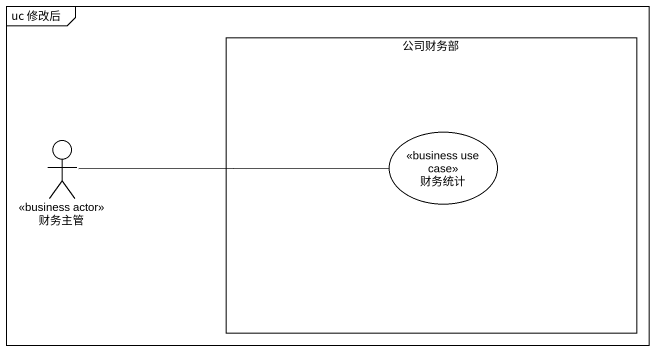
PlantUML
@startuml
mainframe uc 修改后
rectangle 公司财务部 {
  usecase 财务统计 <<business use case>>
}
actor 财务主管 <<business actor>>
财务主管 -right- 财务统计
@enduml
